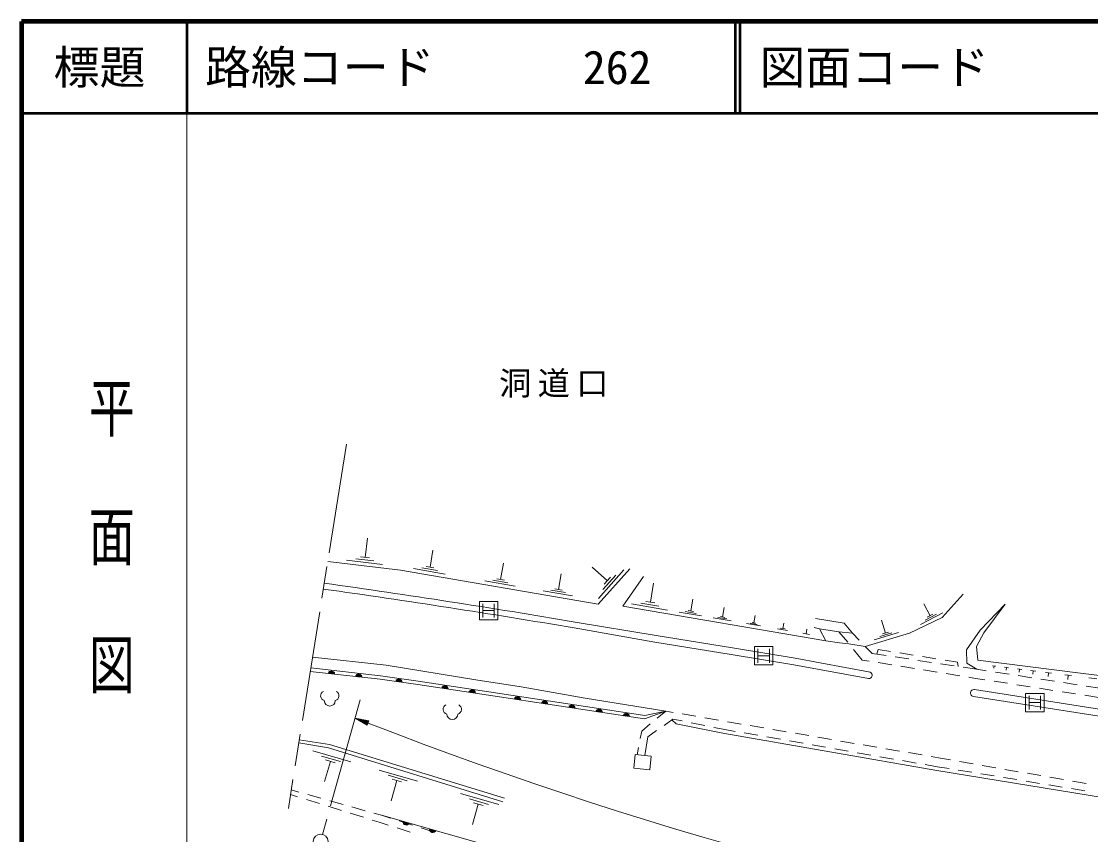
# Model space of a CAD drawing. Units: millimetres, scale not verified. Extents: x 40000 to 680000, y 20000 to 380000.
# Drawn here: x 40000 to 156444, y 291382 to 380000 of the extents above; entities that cross this region are included whole.
import ezdxf
from ezdxf.enums import TextEntityAlignment as Align

# ---------------------------------------------------------------- set-up
doc = ezdxf.new("R2010")
doc.units = ezdxf.units.MM
doc.header["$LTSCALE"] = 1000
doc.linetypes.add('CHAIN', pattern=[18.5, 12, -1.5, 3.5, -1.5])
for name, color, linetype, lineweight in [('M-BGD', 7, 'Continuous', 13), ('M-BMK', 2, 'CHAIN', 13), ('M-BMK-SRVR', 3, 'Continuous', 13), ('M-STR-HTXT', 7, 'Continuous', 13), ('M-STR-STRC', 7, 'Continuous', 13), ('M-STR-STRD', 7, 'Continuous', 13), ('M-TTL', 2, 'Continuous', 140), ('M-TTL-BAND', 7, 'Continuous', 13), ('M-TTL-LINE', 7, 'Continuous', 50)]:
    doc.layers.add(name, color=color, linetype=linetype, lineweight=lineweight)
doc.layers.add('M-TTL-TXT', color=7, linetype='Continuous')
doc.styles.add('@ＭＳ ゴシック', font='')
doc.styles.add('ＭＳ ゴシック', font='')
doc.styles.get('@ＭＳ ゴシック').set_extended_font_data('@MS Gothic')
doc.styles.get('ＭＳ ゴシック').set_extended_font_data('MS Gothic')

msp = doc.modelspace()

# ---------------------------------------------------------------- linework, layer by layer
at = {"layer": 'M-BGD'}
for p, q in [((77435, 321589), (77680, 323688)), ((78388, 321211), (76420, 321441)), ((77927, 321531), (76943, 321646)), ((84501, 320532), (84816, 322372)), ((79342, 320834), (75406, 321294)), ((86146, 319777), (82698, 320368)), ((85324, 320155), (83599, 320450)), ((84932, 320458), (84070, 320606)), ((92195, 319194), (92497, 320956)), ((103819, 319048), (102162, 320532)), ((105625, 320230), (102842, 317124)), ((92984, 318832), (91331, 319115)), ((92608, 319123), (91782, 319264)), ((98488, 318099), (98779, 319798)), ((104722, 319639), (103330, 318086)), ((104167, 319436), (103471, 318659)), ((93772, 318470), (90467, 319036)), ((100008, 317401), (96821, 317947)), ((99248, 317750), (97655, 318023)), ((98886, 318030), (98089, 318167)), ((108500, 316714), (108858, 318799)), ((108989, 316630), (108011, 316798)), ((112908, 315755), (113131, 317055)), ((110366, 315857), (106455, 316528)), ((109433, 316285), (107478, 316621)), ((114071, 315221), (111633, 315639)), ((113489, 315488), (112271, 315697)), ((113212, 315702), (112603, 315807)), ((116367, 315096), (116548, 316146)), ((138965, 315232), (138285, 316532)), ((117307, 314665), (115338, 315003)), ((116837, 314881), (115853, 315050)), ((116613, 315054), (116121, 315139)), ((120132, 314283), (119378, 314413)), ((119960, 314416), (119583, 314481)), ((119772, 314449), (119910, 315253)), ((122917, 313850), (123016, 314427)), ((134098, 313350), (133679, 314755)), ((140353, 315544), (137916, 314270)), ((139659, 315388), (138441, 314751)), ((139269, 315391), (138660, 315073)), ((120491, 314118), (118984, 314377)), ((123433, 313613), (122352, 313799)), ((123188, 313804), (122647, 313896)), ((125835, 313200), (125101, 313326)), ((125468, 313263), (125552, 313753)), ((126902, 313808), (126340, 313955)), ((129041, 313497), (129991, 312337)), ((130530, 313321), (131246, 312580)), ((135521, 313391), (132885, 312606)), ((134810, 313370), (133492, 312978)), ((134428, 313448), (133769, 313252)), ((130624, 311563), (131574, 310403)), ((131941, 311860), (132658, 311119)), ((132658, 311119), (134161, 310893)), ((133313, 311553), (133174, 311041)), ((134666, 311336), (133313, 311553)), ((137134, 310941), (135653, 311178)), ((131574, 310403), (132316, 310283)), ((133304, 310124), (134784, 309885)), ((135150, 310745), (136633, 310522)), ((137622, 310373), (139106, 310150)), ((139603, 310545), (138122, 310783)), ((140095, 310002), (141578, 309779)), ((141943, 310170), (140590, 310387)), ((142002, 309715), (141943, 310170)), ((145751, 309791), (146117, 309745)), ((145934, 309768), (145903, 309524)), ((135772, 309726), (137253, 309487)), ((138240, 309327), (139721, 309088)), ((140708, 308929), (142189, 308690)), ((142567, 309630), (144070, 309404)), ((144070, 309404), (145086, 309247)), ((146074, 309093), (147556, 308863)), ((147080, 309624), (147505, 309571)), ((147292, 309597), (147257, 309314)), ((148466, 309450), (148953, 309389)), ((148544, 308709), (150027, 308479)), ((148709, 309419), (148669, 309095)), ((149913, 309268), (150464, 309199)), ((150188, 309233), (150142, 308866)), ((151548, 309062), (152172, 308984)), ((151860, 309023), (151808, 308607)), ((153650, 308798), (154367, 308708)), ((154009, 308753), (153949, 308275)), ((143176, 308531), (143918, 308411)), ((143918, 308411), (144934, 308253)), ((145922, 308100), (147404, 307870)), ((148392, 307716), (149875, 307486)), ((151015, 308326), (152497, 308095)), ((153485, 307942), (154967, 307712)), ((155956, 307558), (157438, 307328)), ((156265, 308472), (157105, 308368)), ((150863, 307332), (152345, 307102)), ((153333, 306948), (154815, 306718)), ((155804, 306565), (157286, 306334)), ((107847, 303988), (110179, 304839)), ((109252, 304074), (110179, 304839)), ((109988, 303291), (110954, 303973)), ((110179, 304839), (110984, 304702)), ((110954, 303973), (111974, 303766)), ((111969, 304533), (113448, 304280)), ((114434, 304111), (115912, 303858)), ((107554, 302672), (108481, 303437)), ((112954, 303568), (114424, 303270)), ((115404, 303071), (116424, 302865)), ((116424, 302865), (117737, 302635)), ((116898, 303689), (118376, 303436)), ((119362, 303268), (120840, 303015)), ((121826, 302846), (123305, 302593)), ((107398, 301867), (107554, 302672)), ((107890, 300000), (108205, 302032)), ((108205, 302032), (109171, 302714)), ((118722, 302462), (120200, 302203)), ((121185, 302030), (122662, 301772)), ((123647, 301599), (125125, 301340)), ((124290, 302424), (125769, 302171)), ((126754, 302002), (128233, 301749)), ((71751, 300510), (75869, 299320)), ((107052, 300080), (107208, 300885)), ((126110, 301168), (127587, 300909)), ((128572, 300736), (130050, 300477)), ((129219, 301580), (130697, 301327)), ((131683, 301159), (133161, 300906)), ((134147, 300737), (135625, 300484)), ((72701, 299938), (74760, 299343)), ((73651, 299366), (73016, 297169)), ((73136, 299514), (74166, 299217)), ((131035, 300305), (132512, 300046)), ((133497, 299873), (134975, 299614)), ((135960, 299442), (137437, 299183)), ((136611, 300315), (138090, 300062)), ((139075, 299893), (139880, 299756)), ((139880, 299756), (141180, 299529)), ((142165, 299357), (143642, 299099)), ((78982, 298420), (83128, 297221)), ((138422, 299010), (139735, 298780)), ((139735, 298780), (141023, 298571)), ((142010, 298411), (143491, 298171)), ((144627, 298927), (146105, 298668)), ((147090, 298496), (148568, 298238)), ((79938, 297844), (82012, 297244)), ((80895, 297267), (80256, 295056)), ((80377, 297417), (81414, 297118)), ((144478, 298011), (145958, 297771)), ((146946, 297611), (148426, 297371)), ((149413, 297211), (150894, 296971)), ((149553, 298066), (151031, 297808)), ((152016, 297636), (153493, 297378)), ((154478, 297206), (155956, 296948)), ((69395, 296259), (70218, 296027)), ((87830, 295862), (92012, 294653)), ((151881, 296811), (153362, 296571)), ((154349, 296410), (155830, 296170)), ((70087, 295513), (69314, 295755)), ((72472, 294765), (71041, 295214)), ((71180, 295755), (72624, 295348)), ((73586, 295076), (75030, 294669)), ((88795, 295281), (90886, 294677)), ((89760, 294700), (89115, 292470)), ((89237, 294851), (90282, 294549)), ((74858, 294018), (73427, 294466)), ((77244, 293270), (75812, 293719)), ((75992, 294398), (77436, 293990)), ((78399, 293719), (79222, 293487)), ((79222, 293487), (80198, 293176)), ((78970, 292729), (78198, 292971)), ((79954, 292418), (78970, 292729)), ((81151, 292873), (82581, 292419)), ((82337, 291663), (80907, 292116)), ((83534, 292116), (84963, 291661))]:
    msp.add_line(p, q, dxfattribs=at)
for points in [[(106266, 320346), (102830, 316511), (81298, 320202), (73357, 321131)], [(127596, 312492), (105499, 316287), (107738, 319501)], [(142548, 317590), (140286, 315029), (136728, 313333), (131906, 311897)], [(144070, 309404), (142969, 310075), (142925, 311516), (144410, 313644), (147137, 316504)], [(147137, 316504), (144807, 313364), (144017, 311874), (144150, 310396), (155050, 309025), (197584, 303778)], [(130530, 313321), (129592, 314428), (126473, 314916)], [(130530, 313321), (129041, 313497), (126902, 313808), (127596, 312492), (129089, 312285), (130115, 312186), (131906, 311897)], [(71696, 310704), (79744, 309851), (89499, 308232), (94442, 307501), (101385, 306243), (110179, 304839), (107903, 304352)], [(107847, 303988), (92056, 306409), (83161, 307753), (79058, 308317), (71452, 309175)], [(107903, 304352), (92111, 306773), (83214, 308118), (79104, 308682), (71510, 309539)], [(110824, 303882), (111309, 303454), (116399, 302456), (139685, 298372), (167957, 293763), (187403, 290768), (194037, 289743), (195988, 289211), (207893, 287726), (218513, 286766), (233898, 285658), (245338, 285066), (252136, 284756), (262674, 284416), (275148, 284727), (295924, 285266)], [(70261, 301694), (73545, 301192), (92615, 295365)], [(92423, 294951), (73446, 300855), (70209, 301372)], [(79222, 293487), (93233, 289518), (117913, 281282), (138575, 274986), (145071, 273268), (165855, 268524), (176696, 266307), (186362, 264821), (193500, 264023), (202457, 263624), (206647, 264422), (212256, 266041)]]:
    msp.add_lwpolyline(points, dxfattribs=at)
msp.add_lwpolyline([(106835, 300100), (108599, 299933), (108458, 298456), (106695, 298623)], close=True, dxfattribs=at)
for centre, radius, start, end in [((73758, 308860), 354, 2.36057, 164.76574), ((73758, 308860), 283, 4.58461, 162.54171), ((73758, 308860), 212, 8.33093, 158.79538), ((73758, 308860), 142, 16.04266, 151.08365), ((73758, 308860), 100, 26.36032, 140.76599), ((73758, 308860), 100, 26.36032, 140.76599), ((76740, 308524), 354, 2.36057, 164.76574), ((76740, 308524), 283, 4.58461, 162.54171), ((76740, 308524), 212, 8.33093, 158.79538), ((76740, 308524), 142, 16.04266, 151.08365), ((76740, 308524), 100, 26.36032, 140.76599), ((76740, 308524), 100, 26.36032, 140.76599), ((81102, 307981), 354, 0.98245, 163.38763), ((81102, 307981), 283, 3.20649, 161.16359), ((81102, 307981), 212, 6.95281, 157.41726), ((81102, 307981), 142, 14.66454, 149.70553), ((81102, 307981), 100, 24.98221, 139.38787), ((81102, 307981), 100, 24.98221, 139.38787), ((86117, 307252), 354, 0.2015, 162.60668), ((86117, 307252), 283, 2.42554, 160.38264), ((86117, 307252), 212, 6.17186, 156.63631), ((73126, 306506), 536, 116.08703, 255.33416), ((74054, 306506), 536, 284.66584, 63.91297), ((86117, 307252), 142, 13.88359, 148.92458), ((86117, 307252), 100, 24.20126, 138.60692), ((86117, 307252), 100, 24.20126, 138.60692), ((89083, 306803), 354, 0.2015, 162.60668), ((89083, 306803), 283, 2.42554, 160.38264), ((89083, 306803), 212, 6.17186, 156.63631), ((89083, 306803), 142, 13.88359, 148.92458), ((89083, 306803), 100, 24.20126, 138.60692), ((89083, 306803), 100, 24.20126, 138.60692), ((94012, 306054), 354, 0.08013, 162.48531), ((94012, 306054), 283, 2.30417, 160.26127), ((94012, 306054), 212, 6.05049, 156.51494), ((73590, 305988), 600, 180, 360), ((86461, 305043), 536, 116.08703, 255.33416), ((87389, 305043), 536, 284.66584, 63.91297), ((94012, 306054), 142, 13.76222, 148.80321), ((94012, 306054), 100, 24.07989, 138.48555), ((94012, 306054), 100, 24.07989, 138.48555), ((96978, 305599), 354, 0.08013, 162.48531), ((96978, 305599), 283, 2.30417, 160.26127), ((96978, 305599), 212, 6.05049, 156.51494), ((96978, 305599), 142, 13.76222, 148.80321), ((96978, 305599), 100, 24.07989, 138.48555), ((96978, 305599), 100, 24.07989, 138.48555), ((99943, 305145), 354, 0.08013, 162.48531), ((99943, 305145), 283, 2.30417, 160.26127), ((99943, 305145), 212, 6.05049, 156.51494), ((99943, 305145), 142, 13.76222, 148.80321), ((99943, 305145), 100, 24.07989, 138.48555), ((99943, 305145), 100, 24.07989, 138.48555), ((86925, 304524), 600, 180, 360), ((102909, 304690), 354, 0.08013, 162.48531), ((102909, 304690), 283, 2.30417, 160.26127), ((102909, 304690), 212, 6.05049, 156.51494), ((102909, 304690), 142, 13.76222, 148.80321), ((102909, 304690), 100, 24.07989, 138.48555), ((102909, 304690), 100, 24.07989, 138.48555), ((105874, 304235), 354, 0.08013, 162.48531), ((105874, 304235), 283, 2.30417, 160.26127), ((105874, 304235), 212, 6.05049, 156.51494), ((105874, 304235), 142, 13.76222, 148.80321), ((105874, 304235), 100, 24.07989, 138.48555), ((105874, 304235), 100, 24.07989, 138.48555), ((81912, 292781), 354, 172.98381, 335.38899), ((81912, 292781), 283, 175.20785, 333.16495), ((81912, 292781), 212, 178.95418, 329.41862), ((81912, 292781), 142, 186.66591, 321.7069), ((81912, 292781), 100, 196.98357, 311.38923), ((81912, 292781), 100, 196.98357, 311.38923), ((84799, 291963), 354, 172.98381, 335.38899), ((84799, 291963), 283, 175.20785, 333.16495), ((84799, 291963), 212, 178.95418, 329.41862), ((84799, 291963), 142, 186.66591, 321.7069), ((84799, 291963), 100, 196.98357, 311.38923), ((84799, 291963), 100, 196.98357, 311.38923)]:
    msp.add_arc(centre, radius, start, end, dxfattribs=at)
at = {"layer": 'M-BMK'}
for p, q in [((75397, 333938), (69074, 294247)), ((76908, 306068), (72807, 291403))]:
    msp.add_line(p, q, dxfattribs=at)
at = {"layer": 'M-BMK-SRVR'}
msp.add_circle((72592, 290632), 800, dxfattribs=at)
at = {"layer": 'M-STR-HTXT'}
for p, q in [((76352, 304079), (77657, 303298)), ((76352, 304079), (77840, 303764)), ((76352, 304079), (77749, 303531)), ((77730, 303485), (76613, 303923)), ((77767, 303578), (76650, 304016)), ((76947, 303953), (77785, 303624)), ((76874, 303767), (77712, 303438)), ((77694, 303391), (77135, 303611)), ((77803, 303671), (77245, 303890)), ((77396, 303454), (77676, 303345)), ((77542, 303827), (77822, 303717)), ((77657, 303298), (77840, 303764))]:
    msp.add_line(p, q, dxfattribs=at)
msp.add_arc((242970, 728910), 456336, 248.77329, 274.43804, dxfattribs=at)
at = {"layer": 'M-STR-STRC'}
for p, q in [((89877, 314792), (89877, 316792)), ((89877, 316792), (91877, 316792)), ((91877, 316792), (91877, 314792)), ((90252, 316542), (90252, 315042)), ((90252, 315792), (91502, 315792)), ((91502, 316542), (91502, 315042)), ((91877, 314792), (89877, 314792)), ((119830, 309868), (119830, 311868)), ((119830, 311868), (121830, 311868)), ((120205, 311618), (120205, 310118)), ((121455, 311618), (121455, 310118)), ((121830, 311868), (121830, 309868)), ((121830, 309868), (119830, 309868)), ((120205, 310868), (121455, 310868)), ((149370, 304767), (149370, 306767)), ((149370, 306767), (151370, 306767)), ((149745, 306517), (149745, 305017)), ((150995, 306517), (150995, 305017)), ((151370, 306767), (151370, 304767)), ((149745, 305767), (150995, 305767)), ((151370, 304767), (149370, 304767))]:
    msp.add_line(p, q, dxfattribs=at)
at = {"layer": 'M-STR-STRD'}
for p, q in [((143694, 306439), (187124, 299575)), ((143811, 307180), (187241, 300316))]:
    msp.add_line(p, q, dxfattribs=at)
for points in [[(100299, 314550), (109119, 313090), (117430, 311731), (124254, 310616), (132419, 309080)], [(100190, 313909), (108994, 312355), (117310, 310996), (124126, 309883), (132266, 308392)]]:
    msp.add_lwpolyline(points, dxfattribs=at)
for centre, radius, start, end in [((-63062, -649275), 976921, 80.38023, 82.00109), ((-63062, -649275), 977572, 80.38023, 82.00109), ((132302, 308745), 355, 264.08518, 70.77993), ((143737, 306812), 376, 78.61641, 263.42206)]:
    msp.add_arc(centre, radius, start, end, dxfattribs=at)
at = {"layer": 'M-TTL'}
for p, q in [((40000, 380000), (40000, 20000)), ((680000, 380000), (40000, 380000))]:
    msp.add_line(p, q, dxfattribs=at)
at = {"layer": 'M-TTL-BAND'}
msp.add_line((58000, 370000), (58000, 20000), dxfattribs=at)
at = {"layer": 'M-TTL-LINE'}
for p, q in [((58000, 380000), (58000, 370000)), ((117750, 380000), (117750, 370000)), ((118250, 380000), (118250, 370000)), ((40000, 370000), (680000, 370000))]:
    msp.add_line(p, q, dxfattribs=at)

# ---------------------------------------------------------------- texts
at = {"layer": 'M-BGD', "insert": (98328, 339002), "char_height": 2566, "attachment_point": 8, "style": 'ＭＳ ゴシック'}
msp.add_mtext('\\T1.2;洞道口', dxfattribs=at)
at = {"layer": 'M-TTL-BAND', "style": '@ＭＳ ゴシック', "width": 1.4}
msp.add_text('平  面  図', height=3666, rotation=270, dxfattribs=at).set_placement((49777, 306475), align=Align.MIDDLE_RIGHT)
at = {"layer": 'M-TTL-TXT', "style": 'ＭＳ ゴシック'}
msp.add_text('標題', height=3666, dxfattribs=at).set_placement((48500, 375000), align=Align.MIDDLE_CENTER)
for s, p in [('路線コード', (60000, 375000)), ('262', (101142, 375000)), ('図面コード', (120380, 375000))]:
    msp.add_text(s, height=3666, dxfattribs=at).set_placement(p, align=Align.MIDDLE_LEFT)

doc.saveas('drawing.dxf')
